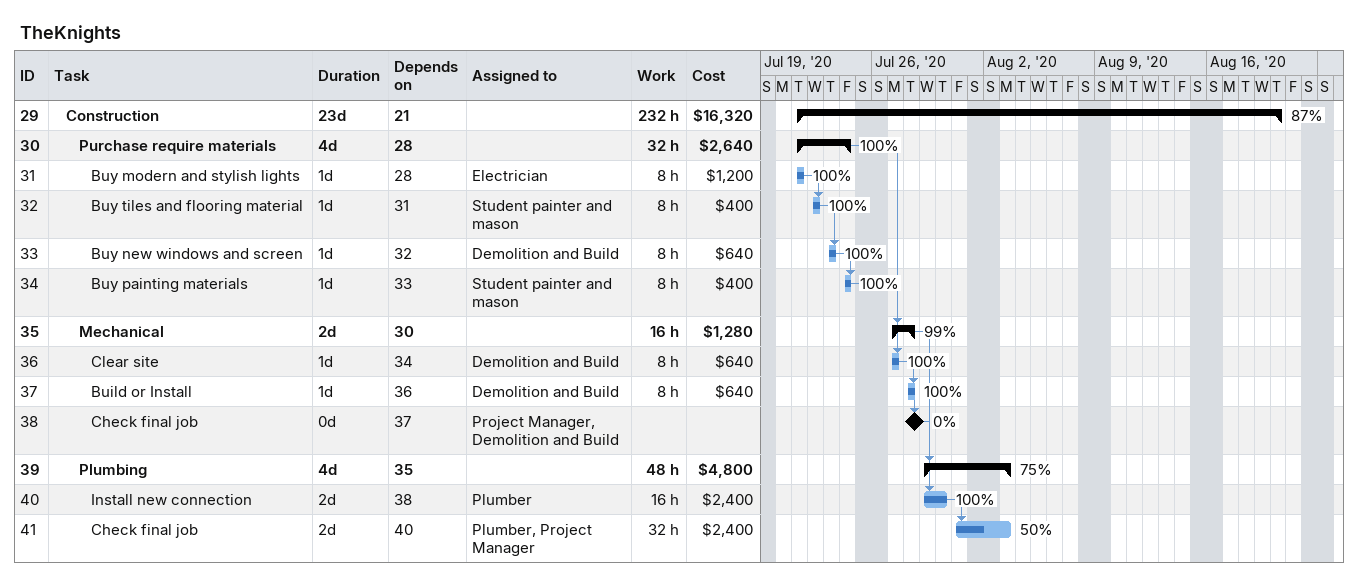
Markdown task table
TheKnights

| ID | Level | Task | Duration | Start | Finish | Predecessors | Resources | % complete | Work (h) | Cost ($) |
|---|---|---|---|---|---|---|---|---|---|---|
| 29 | 2 | **Construction** | 23d | 2020-07-21 | 2020-08-20 | 21 |  | 87 | 232 | 16320 |
| 30 | 3 | **Purchase require materials** | 4d | 2020-07-21 | 2020-07-24 | 28 |  | 100 | 32 | 2640 |
| 31 | 4 | Buy modern and stylish lights | 1d | 2020-07-21 | 2020-07-21 | 28 | Electrician | 100 | 8 | 1200 |
| 32 | 4 | Buy tiles and flooring material | 1d | 2020-07-22 | 2020-07-22 | 31 | Student painter and mason | 100 | 8 | 400 |
| 33 | 4 | Buy new windows and screen | 1d | 2020-07-23 | 2020-07-23 | 32 | Demolition and Build | 100 | 8 | 640 |
| 34 | 4 | Buy painting materials | 1d | 2020-07-24 | 2020-07-24 | 33 | Student painter and mason | 100 | 8 | 400 |
| 35 | 3 | **Mechanical** | 2d | 2020-07-27 | 2020-07-28 | 30 |  | 99 | 16 | 1280 |
| 36 | 4 | Clear site | 1d | 2020-07-27 | 2020-07-27 | 34 | Demolition and Build | 100 | 8 | 640 |
| 37 | 4 | Build or Install | 1d | 2020-07-28 | 2020-07-28 | 36 | Demolition and Build | 100 | 8 | 640 |
| 38 | 4 | Check final job | 0d | 2020-07-28 | 2020-07-28 | 37 | Project Manager, Demolition and Build | 0 |  |  |
| 39 | 3 | **Plumbing** | 4d | 2020-07-29 | 2020-08-03 | 35 |  | 75 | 48 | 4800 |
| 40 | 4 | Install new connection | 2d | 2020-07-29 | 2020-07-30 | 38 | Plumber | 100 | 16 | 2400 |
| 41 | 4 | Check final job | 2d | 2020-07-31 | 2020-08-03 | 40 | Plumber, Project Manager | 50 | 32 | 2400 |
